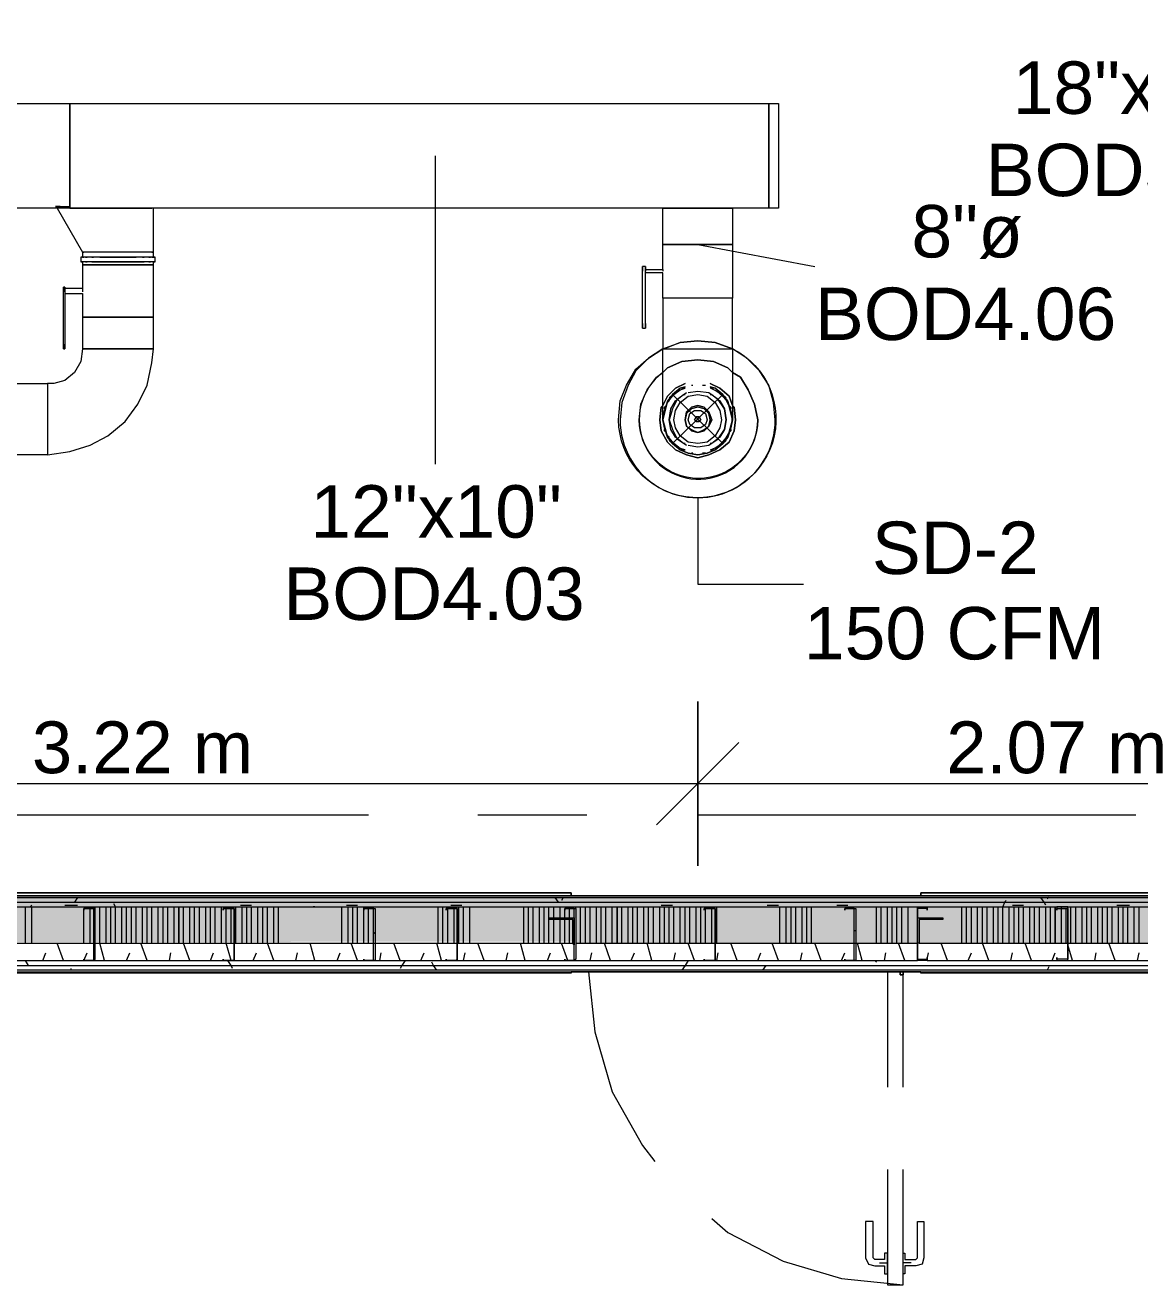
# Model space of a CAD drawing. Header units: metres. Extents: x -2 to 237, y -8 to 52.
# Drawn here: x 10.404 to 13.633, y 23.083 to 26.734 of the extents above; entities that cross this region are included whole.
import ezdxf

# ---------------------------------------------------------------- set-up
doc = ezdxf.new("R2010")
doc.units = ezdxf.units.M
doc.layers.add('HVAC - Ductos', color=5, linetype='Continuous', lineweight=0)
doc.layers.add('PDF3_Text', color=7, linetype='Continuous', lineweight=0)
doc.layers.add('PDF3_Geometry', color=7, linetype='Continuous', lineweight=0, true_color=0xaaaaaa)
doc.layers.add('PDF3_Solid Fills', color=7, linetype='Continuous', lineweight=0, true_color=0xffffff)
doc.styles.add('PDF Helvetica', font='')
doc.styles.get('PDF Helvetica').set_extended_font_data('Helvetica')

msp = doc.modelspace()

# ---------------------------------------------------------------- hatches: boundary and pattern name
at = {"layer": 'PDF3_Solid Fills', "lineweight": 0, "transparency": 33554559}
h = msp.add_hatch(color=256, dxfattribs=at)
h.paths.add_polyline_path([(13.9016, 24.192), (13.9016, 24.2057), (7.0265, 24.2057), (7.0265, 24.192)])
h.paths.add_polyline_path([(14.0436, 24.2057), (14.0436, 24.192), (14.7861, 24.192), (14.7861, 24.2057)])
h = msp.add_hatch(color=256, dxfattribs=at)
h.paths.add_polyline_path([(13.9153, 24.1782), (13.9153, 24.1919), (7.0265, 24.1919), (7.0265, 24.1782)])
h.paths.add_polyline_path([(14.0436, 24.1919), (14.0436, 24.1782), (14.7999, 24.1782), (14.7999, 24.1919)])
msp.add_hatch(color=256, dxfattribs=at).paths.add_polyline_path([(7.0464, 24.0728), (11.6557, 24.0774), (11.9902, 24.0774), (11.9902, 24.1415), (11.9261, 24.1461), (11.9994, 24.1461), (11.9994, 24.0728), (12.9894, 24.0728), (12.9894, 24.1461), (13.0582, 24.1461), (12.994, 24.1415), (12.994, 24.0728), (14.9053, 24.0728), (14.9053, 24.1782), (14.6395, 24.1782), (14.6119, 24.1736), (14.6119, 24.1782), (14.2361, 24.1782), (14.204, 24.1736), (14.204, 24.1782), (13.4249, 24.1782), (13.3928, 24.1736), (13.3928, 24.1782), (7.0265, 24.1782), (7.0265, 24.0728)])
h = msp.add_hatch(color=256, dxfattribs=at)
h.paths.add_polyline_path([(12.9894, 24.1782), (13.0169, 24.1736), (13.0169, 24.1782)])
h.paths.add_polyline_path([(13.0169, 24.0269), (12.9894, 24.0269), (13.0169, 24.0224)])

# ---------------------------------------------------------------- linework, layer by layer
at = {"layer": 'HVAC - Ductos', "lineweight": 0}
for points in [[(9.4328, 26.5066), (10.3402, 26.5066), (10.5328, 26.5066), (10.5328, 26.204), (10.5602, 26.204), (10.5969, 26.204), (10.6748, 26.204), (10.7069, 26.204), (10.739, 26.204), (10.7619, 26.204), (10.7711, 26.204), (10.7619, 26.204), (10.739, 26.204), (10.7069, 26.204), (10.6748, 26.204), (10.5969, 26.204), (10.5602, 26.204), (10.5328, 26.204), (10.3402, 26.204), (10.3402, 26.5066), (10.3402, 26.204), (9.4328, 26.204)], [(10.5328, 26.5066), (12.5586, 26.5066), (12.5586, 26.204), (10.5328, 26.204)], [(12.5586, 26.204), (12.5586, 26.5066), (12.5861, 26.5066), (12.5861, 26.204)], [(12.4532, 26.0986), (12.4486, 26.0986), (12.4394, 26.0986), (12.4257, 26.0986), (12.4028, 26.0986), (12.3798, 26.0986), (12.3524, 26.0986), (12.3248, 26.0986), (12.302, 26.0986), (12.279, 26.0986), (12.2652, 26.0986), (12.2561, 26.0986), (12.2515, 26.0986), (12.2561, 26.0986), (12.2652, 26.0986), (12.279, 26.0986), (12.302, 26.0986), (12.3248, 26.0986), (12.3524, 26.0986), (12.3798, 26.0986), (12.4028, 26.0986), (12.4257, 26.0986), (12.4394, 26.0986), (12.4486, 26.0986), (12.4532, 26.0986), (12.4486, 26.0986), (12.4394, 26.0986), (12.4257, 26.0986), (12.4028, 26.0986), (12.3798, 26.0986), (12.3524, 26.0986), (12.3248, 26.0986), (12.302, 26.0986), (12.279, 26.0986), (12.2652, 26.0986), (12.2561, 26.0986), (12.2515, 26.0986), (12.2561, 26.0986), (12.2652, 26.0986), (12.279, 26.0986), (12.302, 26.0986), (12.3248, 26.0986), (12.3524, 26.0986), (12.3798, 26.0986), (12.4028, 26.0986), (12.4257, 26.0986), (12.4394, 26.0986), (12.4486, 26.0986)], [(12.3524, 26.0986), (12.3798, 26.0986), (12.4028, 26.0986), (12.4257, 26.0986), (12.4394, 26.0986), (12.4486, 26.0986), (12.4532, 26.0986), (12.4486, 26.0986), (12.4394, 26.0986), (12.4257, 26.0986), (12.4028, 26.0986), (12.3798, 26.0986), (12.3524, 26.0986), (12.3248, 26.0986), (12.302, 26.0986), (12.279, 26.0986), (12.2652, 26.0986), (12.2561, 26.0986), (12.2515, 26.0986), (12.2561, 26.0986), (12.2652, 26.0986), (12.279, 26.0986), (12.302, 26.0986), (12.3248, 26.0986)], [(12.4532, 26.0986), (12.4486, 26.0986), (12.4394, 26.0986), (12.4257, 26.0986), (12.4028, 26.0986), (12.3798, 26.0986), (12.3524, 26.0986), (12.3248, 26.0986), (12.302, 26.0986), (12.279, 26.0986), (12.2652, 26.0986), (12.2561, 26.0986), (12.2515, 26.0986), (12.2561, 26.0986), (12.2652, 26.0986), (12.279, 26.0986), (12.302, 26.0986), (12.3248, 26.0986), (12.3524, 26.0986), (12.3798, 26.0986), (12.4028, 26.0986), (12.4257, 26.0986), (12.4394, 26.0986), (12.4486, 26.0986)], [(12.2561, 25.7961), (12.2515, 25.7961), (12.302, 25.8144), (12.3524, 25.819), (12.4028, 25.8144), (12.4532, 25.7961), (12.4028, 25.8144), (12.3524, 25.819), (12.302, 25.8144)], [(10.7756, 25.7961), (10.7711, 25.7961), (10.7619, 25.7961), (10.7436, 25.7961), (10.7252, 25.7961), (10.6978, 25.7961), (10.6748, 25.7961), (10.6474, 25.7961), (10.6198, 25.7961), (10.6015, 25.7961), (10.5832, 25.7961), (10.574, 25.7961), (10.5694, 25.7961), (10.5648, 25.7594), (10.5465, 25.7274), (10.519, 25.7044), (10.4869, 25.6953), (10.4686, 25.6953), (10.4686, 25.6907), (10.4686, 25.6816), (10.4686, 25.6632), (10.4686, 25.6448), (10.4686, 25.6174), (10.4686, 25.5898), (10.4686, 25.567), (10.4686, 25.5394), (10.4686, 25.5211), (10.4686, 25.5028), (10.4686, 25.4936), (10.4686, 25.489), (10.5328, 25.4982), (10.5924, 25.5166), (10.6428, 25.544), (10.6932, 25.5853), (10.7298, 25.6357), (10.7574, 25.6907), (10.7711, 25.7549)], [(12.2652, 25.7411), (12.3065, 25.7594), (12.3524, 25.764), (12.3982, 25.7594), (12.4394, 25.7411), (12.4532, 25.7274), (12.4394, 25.7411), (12.3982, 25.7594), (12.3524, 25.764), (12.3065, 25.7594), (12.2652, 25.7411), (12.2515, 25.7274)], [(12.5266, 25.5898), (12.5174, 25.6357), (12.499, 25.677), (12.4761, 25.7136), (12.4532, 25.7274), (12.4761, 25.7136), (12.499, 25.677), (12.5174, 25.6357)], [(12.2515, 25.6311), (12.2652, 25.6586), (12.2882, 25.6816), (12.3157, 25.6953), (12.2882, 25.6816), (12.2652, 25.6586)], [(12.389, 25.6953), (12.4165, 25.6816), (12.444, 25.6586), (12.4532, 25.6311), (12.444, 25.6586), (12.4165, 25.6816)], [(12.2882, 25.6174), (12.302, 25.6403), (12.3248, 25.6586), (12.3524, 25.6632), (12.3798, 25.6586), (12.4028, 25.6403), (12.4165, 25.6174), (12.4211, 25.5898), (12.4165, 25.567), (12.4028, 25.544), (12.3798, 25.5257), (12.3524, 25.5211), (12.3248, 25.5257), (12.302, 25.544), (12.2882, 25.567), (12.2836, 25.5898)], [(12.4624, 25.5898), (12.4578, 25.6266), (12.4532, 25.6311), (12.4578, 25.6266), (12.4624, 25.5898), (12.4578, 25.5578), (12.444, 25.5257), (12.4165, 25.5028), (12.3844, 25.489), (12.3524, 25.4799), (12.3203, 25.489), (12.2882, 25.5028), (12.2652, 25.5257), (12.247, 25.5578), (12.2424, 25.5898), (12.247, 25.6266), (12.2515, 25.6311), (12.247, 25.6266), (12.2424, 25.5898), (12.247, 25.5578), (12.2652, 25.5257), (12.2882, 25.5028), (12.3203, 25.489), (12.3524, 25.4799), (12.3844, 25.489), (12.4165, 25.5028), (12.444, 25.5257), (12.4578, 25.5578)], [(12.3203, 25.6128), (12.3157, 25.5898), (12.3203, 25.6128), (12.334, 25.6266), (12.3524, 25.6311), (12.3707, 25.6266), (12.3844, 25.6128), (12.3936, 25.5898), (12.3844, 25.5716), (12.3707, 25.5578), (12.3524, 25.5532), (12.334, 25.5578), (12.3203, 25.5716), (12.3157, 25.5898), (12.3203, 25.5716), (12.334, 25.5578), (12.3524, 25.5532), (12.3707, 25.5578), (12.3844, 25.5716), (12.389, 25.5898), (12.3844, 25.6128), (12.3707, 25.6266), (12.3524, 25.6311), (12.334, 25.6266)], [(12.3203, 25.6082), (12.3157, 25.5898), (12.3203, 25.6128), (12.334, 25.6266), (12.3524, 25.6311), (12.3707, 25.6266), (12.3844, 25.6128), (12.389, 25.5898), (12.3844, 25.6082), (12.3707, 25.622), (12.3524, 25.6266), (12.334, 25.622)], [(12.3294, 25.6082), (12.3432, 25.6174), (12.3616, 25.6174), (12.3753, 25.6082), (12.3798, 25.5898), (12.3753, 25.5761), (12.3616, 25.567), (12.3432, 25.567), (12.3294, 25.5761), (12.3248, 25.5898)], [(12.3478, 25.599), (12.3432, 25.5898), (12.3478, 25.599), (12.357, 25.599), (12.3616, 25.5898), (12.357, 25.599)], [(12.3844, 25.5716), (12.389, 25.5898), (12.3844, 25.5716), (12.3707, 25.5578), (12.3524, 25.5532), (12.334, 25.5578), (12.3203, 25.5716), (12.3157, 25.5898), (12.3203, 25.5716), (12.334, 25.5624), (12.3524, 25.5532), (12.3707, 25.5624)], [(12.357, 25.5853), (12.3616, 25.5898), (12.357, 25.5853), (12.3478, 25.5853), (12.3432, 25.5898), (12.3478, 25.5853)], [(12.3524, 24.774), (12.3524, 24.5357), (12.3524, 24.2974), (12.3524, 24.5357)], [(12.4716, 24.6549), (12.3524, 24.5357), (12.2332, 24.4165), (12.3524, 24.5357)]]:
    msp.add_lwpolyline(points, close=True, dxfattribs=at)
for points in [[(11.5915, 26.3553), (11.5915, 25.4616)], [(10.4915, 26.2086), (10.4961, 26.2086), (10.5052, 26.2086), (10.5236, 26.2086), (10.5328, 26.2086)], [(10.5052, 26.2086), (10.4961, 26.2086), (10.4915, 26.2086), (10.5328, 26.204)], [(10.4961, 26.204), (10.5694, 26.0757), (10.574, 26.0757)], [(10.7711, 26.0757), (10.7756, 26.0757), (10.7756, 26.204)], [(12.2011, 25.8694), (12.2011, 25.8648), (12.2011, 25.8603), (12.2011, 25.8557), (12.2011, 25.8603), (12.2011, 25.8648), (12.2011, 25.8694), (12.2011, 26.0207), (12.2011, 26.0253), (12.2011, 26.0299), (12.2011, 26.0344), (12.2011, 26.0299), (12.2011, 26.0253), (12.2011, 26.0207), (12.2011, 26.0253), (12.2515, 26.0253), (12.2515, 26.0986), (12.2515, 26.204), (12.2561, 26.204), (12.2652, 26.204), (12.279, 26.204), (12.302, 26.204), (12.3248, 26.204), (12.3524, 26.204), (12.3798, 26.204), (12.4028, 26.204), (12.4257, 26.204), (12.4394, 26.204), (12.4486, 26.204), (12.4532, 26.204), (12.4532, 26.0986), (12.4532, 25.9428), (12.4486, 25.9428), (12.4394, 25.9428), (12.4257, 25.9428), (12.4028, 25.9428), (12.3798, 25.9428), (12.3524, 25.9428), (12.3248, 25.9428), (12.302, 25.9428), (12.279, 25.9428), (12.2652, 25.9428), (12.2561, 25.9428), (12.2515, 25.9428), (12.2515, 25.7961), (12.2561, 25.7961), (12.2652, 25.7961), (12.279, 25.7961), (12.302, 25.7961), (12.3248, 25.7961), (12.3524, 25.7961), (12.3798, 25.7961), (12.4028, 25.7961), (12.4257, 25.7961), (12.4394, 25.7961), (12.4486, 25.7961), (12.4532, 25.7961), (12.4532, 25.7824), (12.4532, 25.732), (12.4532, 25.6861), (12.4532, 25.6448), (12.4532, 25.6174), (12.4532, 25.599), (12.4532, 25.5898)], [(10.7711, 26.062), (10.7756, 26.062), (10.7756, 26.0757), (10.7711, 26.0757), (10.7619, 26.0757), (10.7436, 26.0757), (10.7252, 26.0757), (10.6978, 26.0757), (10.6748, 26.0757), (10.6474, 26.0757), (10.6198, 26.0757), (10.6015, 26.0757), (10.5832, 26.0757), (10.574, 26.0757), (10.5694, 26.0757), (10.5694, 26.062), (10.574, 26.062)], [(10.6106, 26.0757), (10.6061, 26.0757)], [(10.6428, 26.0757), (10.6382, 26.0757), (10.6336, 26.0757)], [(10.7115, 26.0757), (10.7069, 26.0757), (10.7024, 26.0757)], [(10.739, 26.0757), (10.7344, 26.0757)], [(12.3524, 26.0986), (12.6915, 26.0344)], [(10.519, 25.9566), (10.5694, 25.9566), (10.5694, 25.8878), (10.5694, 25.7961), (10.574, 25.7961), (10.5832, 25.7961), (10.6015, 25.7961), (10.6198, 25.7961), (10.6474, 25.7961), (10.6748, 25.7961), (10.6978, 25.7961), (10.7252, 25.7961), (10.7436, 25.7961), (10.7619, 25.7961), (10.7711, 25.7961), (10.7756, 25.7961), (10.7756, 25.8878), (10.7711, 25.8878), (10.7619, 25.8878), (10.7436, 25.8878), (10.7252, 25.8878), (10.6978, 25.8878), (10.6748, 25.8878), (10.6474, 25.8878), (10.6198, 25.8878), (10.6015, 25.8878), (10.5832, 25.8878), (10.574, 25.8878), (10.5694, 25.8878), (10.574, 25.8878), (10.5832, 25.8878), (10.6015, 25.8878), (10.6198, 25.8878), (10.6474, 25.8878), (10.6748, 25.8878), (10.6978, 25.8878), (10.7252, 25.8878), (10.7436, 25.8878), (10.7619, 25.8878), (10.7711, 25.8878), (10.7756, 25.8878), (10.7756, 26.039), (10.7711, 26.039), (10.7619, 26.039), (10.7436, 26.039), (10.7252, 26.039), (10.6978, 26.039), (10.6748, 26.039), (10.6474, 26.039), (10.6198, 26.039), (10.6015, 26.039), (10.5832, 26.039), (10.574, 26.039), (10.5694, 26.039), (10.5694, 25.9703), (10.519, 25.9703), (10.519, 25.9657), (10.519, 25.9611)], [(10.7756, 26.062), (10.7802, 26.062), (10.7756, 26.062), (10.7665, 26.062), (10.7482, 26.062), (10.7252, 26.062), (10.7024, 26.062), (10.6748, 26.062), (10.6428, 26.062), (10.6198, 26.062), (10.5969, 26.062), (10.5786, 26.062), (10.5694, 26.062), (10.5648, 26.062), (10.5648, 26.0482), (10.5694, 26.0482)], [(10.5694, 26.062), (10.5648, 26.062)], [(10.7756, 26.0482), (10.7802, 26.0482), (10.7756, 26.0482), (10.7665, 26.0482), (10.7482, 26.0482), (10.7252, 26.0482), (10.7024, 26.0482), (10.6748, 26.0482), (10.6428, 26.0482), (10.6198, 26.0482), (10.5969, 26.0482), (10.5786, 26.0482), (10.5694, 26.0482), (10.5648, 26.0482)], [(10.574, 26.0482), (10.5694, 26.0482), (10.5694, 26.039), (10.574, 26.039), (10.5832, 26.039), (10.6015, 26.039), (10.6198, 26.039), (10.6474, 26.039), (10.6748, 26.039), (10.6978, 26.039), (10.7252, 26.039), (10.7436, 26.039), (10.7619, 26.039), (10.7711, 26.039), (10.7756, 26.039), (10.7756, 26.0482), (10.7711, 26.0482)], [(10.5786, 26.062), (10.5832, 26.062)], [(10.5786, 26.0482), (10.5832, 26.0482)], [(10.5969, 26.062), (10.6015, 26.062)], [(10.5969, 26.0482), (10.6015, 26.0482), (10.6198, 26.0482), (10.6474, 26.0482), (10.6748, 26.0482), (10.6978, 26.0482), (10.7252, 26.0482), (10.7436, 26.0482), (10.7482, 26.0482)], [(10.6198, 26.062), (10.6474, 26.062), (10.6748, 26.062), (10.6978, 26.062), (10.7252, 26.062)], [(10.7436, 26.062), (10.7482, 26.062)], [(10.7619, 26.062), (10.7665, 26.062)], [(10.7619, 26.0482), (10.7665, 26.0482)], [(10.7802, 26.0482), (10.7802, 26.062)], [(12.2011, 26.0344), (12.192, 26.0344)], [(12.192, 25.8694), (12.192, 25.8648), (12.192, 25.8603), (12.192, 25.8557), (12.192, 25.8603), (12.192, 25.8648), (12.192, 25.8694), (12.192, 26.0207), (12.192, 26.0253), (12.192, 26.0299), (12.192, 26.0344), (12.192, 26.0299), (12.192, 26.0253), (12.192, 26.0207)], [(12.2515, 26.0253), (12.2515, 26.0207)], [(10.519, 25.9748), (10.5144, 25.9748)], [(10.5144, 25.8098), (10.5144, 25.8053), (10.5144, 25.8007), (10.5144, 25.7961), (10.5144, 25.8007), (10.5144, 25.8053), (10.5144, 25.8098), (10.5144, 25.9611), (10.5144, 25.9657), (10.5144, 25.9703), (10.5144, 25.9748), (10.5144, 25.9703), (10.5144, 25.9657), (10.5144, 25.9611)], [(10.519, 25.9657), (10.519, 25.9703), (10.519, 25.9748), (10.519, 25.9703), (10.519, 25.9657), (10.519, 25.9611), (10.519, 25.8098), (10.519, 25.8053), (10.519, 25.8007), (10.519, 25.7961), (10.519, 25.8007), (10.519, 25.8053), (10.519, 25.8098)], [(10.5694, 25.9703), (10.5694, 25.9657), (10.5694, 25.9611)], [(12.192, 25.8557), (12.2011, 25.8557)], [(10.5144, 25.7961), (10.519, 25.7961)], [(12.3157, 25.6861), (12.302, 25.6816), (12.279, 25.6632), (12.2652, 25.6448), (12.2561, 25.6174), (12.2515, 25.5944), (12.2515, 25.5898), (12.2561, 25.6174), (12.2652, 25.6403), (12.2836, 25.6632), (12.302, 25.677), (12.3157, 25.6816)], [(12.389, 25.6632), (12.3936, 25.6632), (12.4165, 25.6448), (12.4303, 25.622), (12.4348, 25.5898), (12.4303, 25.622), (12.4119, 25.6494), (12.3844, 25.6678), (12.3524, 25.6724), (12.3248, 25.6678)], [(12.334, 25.6907), (12.3386, 25.6907)], [(12.3661, 25.6907), (12.3707, 25.6907), (12.3753, 25.6907)], [(12.4532, 25.5944), (12.4486, 25.6174), (12.4394, 25.6448), (12.4257, 25.6632), (12.4028, 25.6816), (12.389, 25.6861)], [(12.2652, 25.6403), (12.2698, 25.6448)], [(12.3203, 25.6678), (12.2928, 25.6494), (12.279, 25.622), (12.2698, 25.5898), (12.2744, 25.622), (12.2882, 25.6448), (12.3111, 25.6632), (12.3157, 25.6632)], [(12.2698, 25.654), (12.2744, 25.6586), (12.279, 25.6586)], [(12.4257, 25.6586), (12.4303, 25.6586), (12.4348, 25.654)], [(12.2561, 25.622), (12.2561, 25.6266), (12.2607, 25.6311)], [(12.444, 25.6311), (12.4486, 25.6266), (12.4486, 25.622)], [(12.3157, 25.5028), (12.302, 25.5074), (12.2836, 25.5211), (12.2652, 25.544), (12.2561, 25.567), (12.2515, 25.5898)], [(12.2607, 25.5532), (12.2561, 25.5578), (12.2561, 25.5624)], [(12.3157, 25.5211), (12.3111, 25.5211), (12.2882, 25.5394), (12.2744, 25.5624), (12.2698, 25.5898), (12.279, 25.5624), (12.2928, 25.5348), (12.3203, 25.5166)], [(12.3248, 25.5166), (12.3524, 25.512), (12.3844, 25.5166), (12.4119, 25.5348), (12.4303, 25.5624), (12.4348, 25.5898), (12.4303, 25.5624), (12.4165, 25.5394), (12.3936, 25.5211), (12.389, 25.5211)], [(12.4486, 25.5624), (12.4486, 25.5578), (12.444, 25.5532)], [(12.2698, 25.5394), (12.2652, 25.544)], [(12.279, 25.5257), (12.2744, 25.5257), (12.2698, 25.5302)], [(12.4348, 25.5302), (12.4303, 25.5257), (12.4257, 25.5257)], [(12.3386, 25.4936), (12.334, 25.4936)], [(12.3753, 25.4936), (12.3707, 25.4936), (12.3661, 25.4936)], [(12.3524, 25.3652), (12.3524, 25.1132), (12.6594, 25.1132)], [(7.3656, 24.5357), (9.1348, 24.5357), (12.5907, 24.5357)], [(12.114, 24.5357), (14.6624, 24.5357)]]:
    msp.add_lwpolyline(points, dxfattribs=at)
for points in [[(12.2515, 25.5944), (12.2515, 25.5898), (12.2561, 25.567), (12.2652, 25.5394), (12.279, 25.5211), (12.302, 25.5028), (12.3248, 25.4936), (12.3524, 25.489), (12.3798, 25.4936), (12.4028, 25.5028), (12.4257, 25.5211), (12.4394, 25.5394), (12.4486, 25.567), (12.4532, 25.5898), (12.4532, 25.5944), (12.4532, 25.5898), (12.4486, 25.567), (12.4394, 25.5394), (12.4257, 25.5211), (12.4028, 25.5028), (12.3798, 25.4936), (12.3524, 25.489), (12.3248, 25.4936), (12.302, 25.5028), (12.279, 25.5211), (12.2652, 25.5394), (12.2561, 25.567), (12.2515, 25.5898), (12.2515, 25.5944), (12.2515, 25.6036), (12.2515, 25.622), (12.2515, 25.6586), (12.2515, 25.6998), (12.2515, 25.7457), (12.2515, 25.7961), (12.2561, 25.7961), (12.2652, 25.7961), (12.279, 25.7961), (12.302, 25.7961), (12.3248, 25.7961), (12.3524, 25.7961), (12.3798, 25.7961), (12.4028, 25.7961), (12.4257, 25.7961), (12.4394, 25.7961), (12.4486, 25.7961), (12.4532, 25.7961, -1.782951), (12.1232, 25.5898), (12.1278, 25.6448), (12.1461, 25.6907), (12.1736, 25.7366), (12.2102, 25.7686), (12.2515, 25.7961), (12.2102, 25.7686), (12.1736, 25.732), (12.1507, 25.6907), (12.1324, 25.6403), (12.1278, 25.5898, 1.005085), (12.577, 25.5898), (12.5724, 25.6403), (12.5586, 25.6907), (12.5311, 25.732), (12.4944, 25.7686), (12.4532, 25.7961), (12.4532, 25.9428), (12.4486, 25.9428), (12.4394, 25.9428), (12.4257, 25.9428), (12.4028, 25.9428), (12.3798, 25.9428), (12.3524, 25.9428), (12.3248, 25.9428), (12.302, 25.9428), (12.279, 25.9428), (12.2652, 25.9428), (12.2561, 25.9428), (12.2515, 25.9428), (12.2515, 26.0161), (12.2011, 26.0161)], [(9.3365, 25.6953), (10.4686, 25.6953), (10.4686, 25.6907), (10.4686, 25.6816), (10.4686, 25.6632), (10.4686, 25.6448), (10.4686, 25.6174), (10.4686, 25.5898), (10.4686, 25.567), (10.4686, 25.5394), (10.4686, 25.5211), (10.4686, 25.5028), (10.4686, 25.4936), (10.4686, 25.489), (9.3365, 25.489, -4.178759)]]:
    msp.add_lwpolyline(points, format="xyb", dxfattribs=at)
msp.add_lwpolyline([(12.1828, 25.5898), (12.1874, 25.6357), (12.2057, 25.677), (12.2332, 25.7136), (12.2515, 25.7274, 1.617292), (12.5266, 25.5898, -0.986736)], format="xyb", close=True, dxfattribs=at)
msp.add_arc((12.3571, 25.5922), 0.0949, 289.6482, 70.3518, dxfattribs=at)
at = {"layer": 'PDF3_Geometry', "lineweight": 0}
for points in [[(7.0265, 24.1919), (13.9016, 24.1919), (13.9016, 24.2057), (13.9016, 24.2103), (13.9016, 25.6357), (13.9016, 25.787), (13.9016, 25.8007), (14.7678, 25.8007), (14.7861, 25.8007), (14.7861, 26.7678), (14.7861, 26.7816), (7.0265, 26.7816), (14.7999, 26.7816), (14.7999, 26.7999), (14.7999, 24.1782), (14.9053, 24.1782)], [(7.0265, 26.7678), (14.7678, 26.7678), (14.7678, 25.819), (13.8832, 25.819), (13.8832, 25.6357), (13.8832, 24.2103), (7.0265, 24.2103)], [(7.0265, 24.2057), (13.8832, 24.2057), (13.8832, 24.2103), (13.8832, 25.819), (13.8832, 25.8236), (13.8786, 25.8282), (13.874, 25.8282), (13.874, 24.2194), (13.874, 25.8282), (13.8786, 25.8282), (13.8832, 25.8236), (13.8832, 25.819), (13.8832, 24.2103), (13.8832, 25.819), (13.8832, 24.2103), (13.8832, 25.8236), (14.7678, 25.8236)], [(7.0265, 24.1782), (13.9153, 24.1782), (13.9657, 24.1782), (14.0436, 24.1782), (14.0436, 24.1919), (14.0436, 24.2057), (14.0711, 24.2057), (14.0711, 25.6357)], [(11.399, 24.444), (10.1294, 24.444)], [(12.0315, 24.444), (11.7152, 24.444)], [(13.622, 24.444), (12.3524, 24.444)], [(11.9857, 24.2103), (7.0265, 24.2103), (11.9857, 24.2103), (12.9986, 24.2103), (13.8832, 24.2103), (12.9986, 24.2103), (13.8832, 24.2103), (12.9986, 24.2103), (12.9986, 24.2148), (12.9986, 24.2194), (13.874, 24.2194), (12.9986, 24.2194), (12.9986, 24.2148), (12.9986, 24.2103)], [(11.9857, 24.2103), (7.0265, 24.2103), (11.9857, 24.2103)], [(10.4044, 24.0728), (10.4044, 24.1782)], [(10.4228, 24.0728), (10.4228, 24.1782)], [(10.574, 24.0728), (10.574, 24.1736)], [(10.5924, 24.0728), (10.5924, 24.1736)], [(10.6061, 24.0728), (10.6061, 24.1782)], [(10.6198, 24.0728), (10.6198, 24.1782)], [(10.6382, 24.0728), (10.6382, 24.1782)], [(10.6519, 24.0728), (10.6519, 24.1782)], [(10.6656, 24.0728), (10.6656, 24.1782)], [(10.684, 24.0728), (10.684, 24.1782)], [(10.6978, 24.0728), (10.6978, 24.1782)], [(10.7115, 24.0728), (10.7115, 24.1782)], [(10.7252, 24.0728), (10.7252, 24.1782)], [(10.7436, 24.0728), (10.7436, 24.1782)], [(10.7574, 24.0728), (10.7574, 24.1782)], [(10.7711, 24.0728), (10.7711, 24.1782)], [(10.7894, 24.0728), (10.7894, 24.1782)], [(10.8032, 24.0728), (10.8032, 24.1782)], [(10.8169, 24.0728), (10.8169, 24.1782)], [(10.8352, 24.0728), (10.8352, 24.1782)], [(10.8628, 24.0728), (10.8628, 24.1782)], [(10.8811, 24.0728), (10.8811, 24.1782)], [(10.8948, 24.0728), (10.8948, 24.1782)], [(10.9086, 24.0728), (10.9086, 24.1782)], [(10.9269, 24.0728), (10.9269, 24.1782)], [(10.9406, 24.0728), (10.9406, 24.1782)], [(10.9544, 24.0728), (10.9544, 24.1782)], [(10.9728, 24.0728), (10.9728, 24.1782)], [(10.9865, 24.0728), (10.9865, 24.1736)], [(11.0002, 24.0728), (11.0002, 24.1736)], [(11.014, 24.0728), (11.014, 24.1782)], [(11.0324, 24.0728), (11.0324, 24.1782)], [(11.0461, 24.0728), (11.0461, 24.1782)], [(11.0598, 24.0728), (11.0598, 24.1782)], [(11.0782, 24.0728), (11.0782, 24.1782)], [(11.0919, 24.0728), (11.0919, 24.1782)], [(11.1056, 24.0728), (11.1056, 24.1782)], [(11.124, 24.0728), (11.124, 24.1782)], [(11.1378, 24.0728), (11.1378, 24.1782)], [(11.3211, 24.0728), (11.3211, 24.1782)], [(11.3394, 24.0728), (11.3394, 24.1782)], [(11.3532, 24.0728), (11.3532, 24.1782)], [(11.367, 24.0728), (11.367, 24.1782)], [(11.3852, 24.0728), (11.3852, 24.1782)], [(11.399, 24.0728), (11.399, 24.1736)], [(11.4128, 24.0728), (11.4128, 24.1782)], [(11.6007, 24.0728), (11.6007, 24.1782)], [(11.6144, 24.0728), (11.6144, 24.1782)], [(11.6282, 24.0728), (11.6282, 24.1736)], [(11.6465, 24.0728), (11.6465, 24.1736)], [(11.6602, 24.0728), (11.6602, 24.1782)], [(11.674, 24.0728), (11.674, 24.1782)], [(11.6924, 24.0728), (11.6924, 24.1782)], [(11.8482, 24.0728), (11.8482, 24.1782)], [(11.8619, 24.0728), (11.8619, 24.1782)], [(11.8757, 24.0728), (11.8757, 24.1782)], [(11.894, 24.0728), (11.894, 24.1782)], [(11.9078, 24.0728), (11.9078, 24.1782)], [(11.9215, 24.1461), (11.9215, 24.1782)], [(11.9352, 24.1461), (11.9352, 24.1782)], [(11.9536, 24.1461), (11.9536, 24.1782)], [(11.9674, 24.1461), (11.9674, 24.1736)], [(11.9811, 24.1461), (11.9811, 24.1736)], [(11.9994, 24.1736), (11.9994, 24.1782)], [(12.0132, 24.0728), (12.0132, 24.1782)], [(12.027, 24.0728), (12.027, 24.1782)], [(12.0407, 24.0728), (12.0407, 24.1782)], [(12.059, 24.0728), (12.059, 24.1782)], [(12.0728, 24.0728), (12.0728, 24.1782)], [(12.0865, 24.0728), (12.0865, 24.1782)], [(12.1048, 24.0728), (12.1048, 24.1782)], [(12.1324, 24.0728), (12.1324, 24.1782)], [(12.1507, 24.0728), (12.1507, 24.1782)], [(12.1644, 24.0728), (12.1644, 24.1782)], [(12.1782, 24.0728), (12.1782, 24.1782)], [(12.1965, 24.0728), (12.1965, 24.1782)], [(12.2102, 24.0728), (12.2102, 24.1782)], [(12.224, 24.0728), (12.224, 24.1782)], [(12.2424, 24.0728), (12.2424, 24.1782)], [(12.2561, 24.0728), (12.2561, 24.1782)], [(12.2698, 24.0728), (12.2698, 24.1782)], [(12.2836, 24.0728), (12.2836, 24.1782)], [(12.302, 24.0728), (12.302, 24.1782)], [(12.3157, 24.0728), (12.3157, 24.1782)], [(12.3294, 24.0728), (12.3294, 24.1782)], [(12.3478, 24.0728), (12.3478, 24.1782)], [(12.3616, 24.0728), (12.3616, 24.1782)], [(12.3753, 24.0728), (12.3753, 24.1736)], [(12.3936, 24.0728), (12.3936, 24.1736)], [(12.4074, 24.0728), (12.4074, 24.1782)], [(12.5907, 24.0728), (12.5907, 24.1782)], [(12.609, 24.0728), (12.609, 24.1782)], [(12.6228, 24.0728), (12.6228, 24.1782)], [(12.6366, 24.0728), (12.6366, 24.1782)], [(12.6548, 24.0728), (12.6548, 24.1782)], [(12.6686, 24.0728), (12.6686, 24.1782)], [(12.6824, 24.0728), (12.6824, 24.1782)], [(12.8703, 24.0728), (12.8703, 24.1782)], [(12.884, 24.0728), (12.884, 24.1782)], [(12.9024, 24.0728), (12.9024, 24.1782)], [(12.9161, 24.0728), (12.9161, 24.1782)], [(12.9298, 24.0728), (12.9298, 24.1782)], [(12.9436, 24.0728), (12.9436, 24.1782)], [(12.9619, 24.0728), (12.9619, 24.1782)], [(13.1178, 24.0728), (13.1178, 24.1782)], [(13.1315, 24.0728), (13.1315, 24.1782)], [(13.1453, 24.0728), (13.1453, 24.1782)], [(13.1636, 24.0728), (13.1636, 24.1782)], [(13.1774, 24.0728), (13.1774, 24.1782)], [(13.1912, 24.0728), (13.1912, 24.1782)], [(13.2094, 24.0728), (13.2094, 24.1782)], [(13.2232, 24.0728), (13.2232, 24.1782)], [(13.2369, 24.0728), (13.2369, 24.1782)], [(13.2553, 24.0728), (13.2553, 24.1782)], [(13.269, 24.0728), (13.269, 24.1782)], [(13.2828, 24.0728), (13.2828, 24.1782)], [(13.2966, 24.0728), (13.2966, 24.1782)], [(13.3149, 24.0728), (13.3149, 24.1782)], [(13.3286, 24.0728), (13.3286, 24.1782)], [(13.3424, 24.0728), (13.3424, 24.1782)], [(13.3607, 24.0728), (13.3607, 24.1782)], [(13.3744, 24.0728), (13.3744, 24.1782)], [(13.4065, 24.0728), (13.4065, 24.1782)], [(13.4203, 24.0728), (13.4203, 24.1736)], [(13.434, 24.0728), (13.434, 24.1782)], [(13.4478, 24.0728), (13.4478, 24.1782)], [(13.4662, 24.0728), (13.4662, 24.1782)], [(13.4799, 24.0728), (13.4799, 24.1782)], [(13.4936, 24.0728), (13.4936, 24.1782)], [(13.5119, 24.0728), (13.5119, 24.1782)], [(13.5257, 24.0728), (13.5257, 24.1782)], [(13.5394, 24.0728), (13.5394, 24.1782)], [(13.5532, 24.0728), (13.5532, 24.1782)], [(13.5716, 24.0728), (13.5716, 24.1782)], [(13.5853, 24.0728), (13.5853, 24.1782)], [(13.599, 24.0728), (13.599, 24.1782)], [(13.6174, 24.0728), (13.6174, 24.1782)], [(13.6311, 24.0728), (13.6311, 24.1782)], [(11.9215, 24.0728), (11.9215, 24.1415)], [(11.9352, 24.0728), (11.9352, 24.1415)], [(11.9536, 24.0728), (11.9536, 24.1415)], [(11.9674, 24.0728), (11.9674, 24.1415)], [(11.9811, 24.0728), (11.9811, 24.1415)], [(8.5756, 24.0728), (8.979, 24.0728), (9.3869, 24.0728), (9.7902, 24.0728), (10.1982, 24.0728), (10.6015, 24.0728), (11.0094, 24.0728), (11.4174, 24.0728), (11.6557, 24.0728), (11.9902, 24.0728)], [(11.9994, 24.0728), (12.4028, 24.0728), (12.8107, 24.0728), (12.9894, 24.0728)], [(12.994, 24.0728), (13.4249, 24.0728), (13.8282, 24.0728)], [(7.0265, 24.0224), (12.9894, 24.0224)], [(7.0265, 24.0086), (14.9512, 24.0086), (14.9695, 24.0086)], [(14.9832, 23.9902), (14.9832, 23.9948), (14.9695, 23.9948), (14.9512, 23.9948), (7.0265, 23.9948)], [(7.0265, 23.9902), (14.9878, 23.9902), (16.4774, 23.9902), (17.3987, 23.9902), (19.3879, 23.9902)], [(12.9986, 23.9902), (11.9857, 23.9902), (11.9857, 23.9857), (7.0265, 23.9857)], [(7.0265, 23.9902), (11.9857, 23.9902)], [(12.939, 23.9902), (12.939, 23.9857), (12.939, 23.9811), (12.9436, 23.9811), (12.9482, 23.9811), (12.9482, 23.9857), (12.9482, 23.9902), (12.9482, 23.9857), (12.9482, 23.9811), (12.9436, 23.9811), (12.939, 23.9811), (12.939, 23.9857), (12.939, 23.9902), (12.939, 23.9857), (12.939, 23.9811), (12.9436, 23.9811), (12.9482, 23.9811), (12.9482, 23.9857), (12.9482, 23.9902), (12.9482, 23.9857), (12.9482, 23.9811), (12.9436, 23.9811), (12.939, 23.9811), (12.939, 23.9857), (12.939, 23.9902), (12.939, 23.9857), (12.939, 23.9811), (12.9436, 23.9811), (12.9482, 23.9811), (12.9482, 23.9857), (12.9482, 23.9902), (12.9482, 23.9857), (12.9482, 23.9811), (12.9436, 23.9811), (12.939, 23.9811), (12.939, 23.9857), (12.939, 23.9902), (12.939, 23.9857), (12.939, 23.9811), (12.9436, 23.9811), (12.9482, 23.9811), (12.9482, 23.9857), (12.9482, 23.9902), (12.9482, 23.9857), (12.9482, 23.9811), (12.9436, 23.9811), (12.939, 23.9811), (12.939, 23.9857), (12.939, 23.9902), (12.0361, 23.9902), (12.0544, 23.8161), (12.1048, 23.6419), (12.192, 23.4861), (12.2286, 23.4402)], [(12.9482, 23.6557), (12.9482, 23.9902), (12.9024, 23.9902), (12.9024, 23.6557)], [(12.9436, 23.9902), (12.939, 23.9902), (12.939, 23.9857), (12.939, 23.9811), (12.9436, 23.9811)], [(12.9436, 23.9902), (12.939, 23.9902), (12.939, 23.9857), (12.939, 23.9811), (12.9436, 23.9811), (12.9482, 23.9811), (12.9482, 23.9857), (12.9482, 23.9902)], [(12.9436, 23.9811), (12.939, 23.9811), (12.939, 23.9857), (12.939, 23.9902), (12.9436, 23.9902)], [(12.9436, 23.9902), (12.939, 23.9902), (12.939, 23.9857), (12.939, 23.9811), (12.9436, 23.9811), (12.9482, 23.9811), (12.9482, 23.9857), (12.9482, 23.9902)], [(12.9436, 23.9902), (12.939, 23.9902), (12.939, 23.9857), (12.939, 23.9811), (12.9436, 23.9811), (12.9482, 23.9811), (12.9482, 23.9857), (12.9482, 23.9902)], [(12.9436, 23.9811), (12.939, 23.9811), (12.939, 23.9857), (12.939, 23.9902), (12.9436, 23.9902)], [(12.9436, 23.9902), (12.939, 23.9902), (12.939, 23.9857), (12.939, 23.9811), (12.9436, 23.9811), (12.9482, 23.9811), (12.9482, 23.9857), (12.9482, 23.9902)], [(12.9436, 23.9811), (12.939, 23.9811), (12.939, 23.9857), (12.939, 23.9902), (12.9436, 23.9902)], [(12.9436, 23.9811), (12.939, 23.9811), (12.939, 23.9857), (12.939, 23.9902), (12.9436, 23.9902)], [(12.9436, 23.9811), (12.939, 23.9811), (12.939, 23.9857), (12.939, 23.9902), (12.9436, 23.9902)], [(12.9436, 23.9902), (12.939, 23.9902), (12.939, 23.9857), (12.939, 23.9811), (12.9436, 23.9811)], [(12.9436, 23.9902), (12.939, 23.9902), (12.939, 23.9857), (12.939, 23.9811), (12.9436, 23.9811), (12.9482, 23.9811), (12.9482, 23.9857), (12.9482, 23.9902)], [(12.9436, 23.9811), (12.939, 23.9811), (12.939, 23.9857), (12.939, 23.9902), (12.9436, 23.9902)], [(12.9436, 23.9902), (12.939, 23.9902), (12.939, 23.9857), (12.939, 23.9811), (12.9436, 23.9811), (12.9482, 23.9811), (12.9482, 23.9857), (12.9482, 23.9902)], [(12.9436, 23.9811), (12.939, 23.9811), (12.939, 23.9857), (12.939, 23.9902), (12.9436, 23.9902)], [(12.9436, 23.9811), (12.939, 23.9811), (12.939, 23.9857), (12.939, 23.9902), (12.9436, 23.9902)], [(12.9436, 23.9811), (12.939, 23.9811), (12.939, 23.9857), (12.939, 23.9902), (12.9436, 23.9902)], [(13.017, 24.0224), (13.3928, 24.0224)], [(13.4249, 24.0224), (13.8007, 24.0224)], [(12.3936, 23.2753), (12.4394, 23.234), (12.5998, 23.1515), (12.7694, 23.1011), (12.9482, 23.0828), (12.9482, 23.4173)], [(12.9024, 23.4173), (12.9024, 23.0828), (12.9482, 23.0828)], [(12.8794, 23.1469), (12.9024, 23.1469)], [(12.9711, 23.1469), (12.9482, 23.1469)]]:
    msp.add_lwpolyline(points, dxfattribs=at)
at = {"layer": 'PDF3_Geometry', "color": 8, "lineweight": 0, "true_color": 0x808080}
for points in [[(12.3157, 25.6816), (12.302, 25.6816), (12.2652, 25.6448), (12.2515, 25.5898), (12.2652, 25.5394), (12.302, 25.5028), (12.3157, 25.5028)], [(12.389, 25.5028), (12.4028, 25.5028), (12.4394, 25.5394), (12.4532, 25.5898), (12.4394, 25.6448), (12.4028, 25.6816), (12.389, 25.6816)], [(12.279, 25.6632), (12.4257, 25.5211)], [(12.4257, 25.6632), (12.279, 25.5211)]]:
    msp.add_lwpolyline(points, dxfattribs=at)
at = {"layer": 'PDF3_Geometry', "lineweight": 0}
for points in [[(11.9857, 24.2194), (11.9857, 24.2148), (11.9857, 24.2103), (11.9857, 24.2148), (11.9857, 24.2194), (7.0265, 24.2194)], [(10.574, 24.0224), (10.6015, 24.0224), (10.6061, 24.0269), (10.6061, 24.1736), (10.6015, 24.1736), (10.574, 24.1736), (10.574, 24.169), (10.574, 24.1736), (10.6015, 24.1736), (10.6015, 24.0269), (10.6015, 24.0224), (10.574, 24.0224), (10.574, 24.0269)], [(10.849, 24.1782), (10.849, 24.0728)], [(10.9774, 24.169), (10.9774, 24.1736)], [(11.0094, 24.1736), (11.0094, 24.0269), (11.0094, 24.0224), (10.9774, 24.0224), (10.9774, 24.0269), (10.9774, 24.0224), (11.0094, 24.0224), (11.0094, 24.0269), (11.0094, 24.1736), (10.9774, 24.1736)], [(11.3852, 24.169), (11.3852, 24.1736)], [(11.4128, 24.1736), (11.4174, 24.1736), (11.4174, 24.0269), (11.4174, 24.0224), (11.4128, 24.0224), (11.3852, 24.0224), (11.3852, 24.0269), (11.3852, 24.0224), (11.4128, 24.0224), (11.4128, 24.0269), (11.4128, 24.1736), (11.3852, 24.1736)], [(11.6236, 24.169), (11.6236, 24.1736)], [(11.6511, 24.1736), (11.6557, 24.1736), (11.6557, 24.0269), (11.6557, 24.0224), (11.6511, 24.0224), (11.6236, 24.0224), (11.6236, 24.0269), (11.6236, 24.0224), (11.6511, 24.0224), (11.6557, 24.0269), (11.6557, 24.1736), (11.6511, 24.1736), (11.6236, 24.1736)], [(11.9674, 24.169), (11.9674, 24.1736)], [(11.9948, 24.1736), (11.9994, 24.1736), (11.9994, 24.0269), (11.9948, 24.0224), (11.9674, 24.0224), (11.9674, 24.0269), (11.9674, 24.0224), (11.9948, 24.0224), (11.9948, 24.0269), (11.9948, 24.1736), (11.9674, 24.1736)], [(12.1186, 24.1782), (12.1186, 24.0728)], [(12.3707, 24.169), (12.3707, 24.1736)], [(12.4028, 24.1736), (12.4028, 24.0269), (12.4028, 24.0224), (12.3707, 24.0224), (12.3707, 24.0269), (12.3707, 24.0224), (12.4028, 24.0224), (12.4028, 24.0269), (12.4028, 24.1736), (12.3707, 24.1736)], [(12.7786, 24.169), (12.7786, 24.1736)], [(12.8061, 24.1736), (12.8107, 24.1736), (12.8107, 24.0269), (12.8107, 24.0224), (12.8061, 24.0224), (12.7786, 24.0224), (12.7786, 24.0269), (12.7786, 24.0224), (12.8061, 24.0224), (12.8061, 24.0269), (12.8061, 24.1736), (12.7786, 24.1736)], [(12.9894, 24.0224), (12.9894, 24.0269), (12.9894, 24.1736), (12.9894, 24.1782), (13.017, 24.1782), (13.017, 24.169), (13.017, 24.1736), (12.9894, 24.1736), (12.9894, 24.0269), (13.017, 24.0269), (13.017, 24.0315), (13.017, 24.0224)], [(13.3882, 24.1782), (13.3882, 24.0728)], [(13.3928, 24.0224), (13.4249, 24.0224), (13.4249, 24.0269), (13.4249, 24.1736), (13.4249, 24.1782), (13.3928, 24.1782), (13.3928, 24.169), (13.3928, 24.1736), (13.4249, 24.1736), (13.4249, 24.0269), (13.3928, 24.0269), (13.3928, 24.0315)], [(11.9948, 24.0682), (11.9902, 24.0728), (11.9902, 24.0774), (11.9902, 24.1415), (11.9261, 24.1415), (11.9215, 24.1415), (11.9215, 24.1461), (11.9948, 24.1461)], [(13.0628, 24.1461), (13.0628, 24.1415), (13.0582, 24.1415), (12.994, 24.1415), (12.994, 24.0774), (12.994, 24.0728), (12.9894, 24.0728), (12.9894, 24.1461)], [(12.9436, 23.9902), (12.939, 23.9902), (12.939, 23.9857), (12.939, 23.9811), (12.9436, 23.9811), (12.939, 23.9811), (12.939, 23.9857), (12.939, 23.9902), (12.9436, 23.9902), (12.939, 23.9902), (12.939, 23.9857), (12.939, 23.9811), (12.9436, 23.9811), (12.9482, 23.9811), (12.9482, 23.9857), (12.9482, 23.9902), (12.9436, 23.9902), (12.939, 23.9902), (12.939, 23.9857), (12.939, 23.9811), (12.9436, 23.9811), (12.9482, 23.9811), (12.9482, 23.9857), (12.9482, 23.9902), (12.9482, 23.9857), (12.9482, 23.9811), (12.9436, 23.9811), (12.939, 23.9811), (12.939, 23.9857), (12.939, 23.9902)], [(12.9436, 23.9902), (12.939, 23.9902), (12.939, 23.9857), (12.939, 23.9811), (12.9436, 23.9811), (12.939, 23.9811), (12.939, 23.9857), (12.939, 23.9902)], [(12.9436, 23.9902), (12.939, 23.9902), (12.939, 23.9857), (12.939, 23.9811), (12.9436, 23.9811), (12.939, 23.9811), (12.939, 23.9857), (12.939, 23.9902)], [(12.9436, 23.9811), (12.939, 23.9811), (12.939, 23.9857), (12.939, 23.9902), (12.9436, 23.9902), (12.939, 23.9902), (12.939, 23.9857), (12.939, 23.9811)], [(12.9986, 23.9857), (12.9986, 23.9902), (14.9878, 23.9902), (16.4774, 23.9902), (17.3987, 23.9902), (17.3987, 23.9857), (16.4774, 23.9857), (14.9878, 23.9857)], [(12.8611, 23.1607), (12.8611, 23.2661), (12.8382, 23.2661), (12.8382, 23.1607), (12.8474, 23.1423), (12.8657, 23.1378), (12.8932, 23.1378), (12.8932, 23.1148), (12.9024, 23.1148), (12.9024, 23.1744), (12.8932, 23.1744), (12.8932, 23.1561), (12.8657, 23.1561)], [(12.9894, 23.1607), (12.9894, 23.2661), (13.0078, 23.2661), (13.0078, 23.1607), (13.0032, 23.1423), (12.9848, 23.1378), (12.9528, 23.1378), (12.9528, 23.1148), (12.9482, 23.1148), (12.9482, 23.1744), (12.9528, 23.1744), (12.9528, 23.1561), (12.9848, 23.1561)]]:
    msp.add_lwpolyline(points, close=True, dxfattribs=at)
at = {"layer": 'PDF3_Geometry', "color": 254, "lineweight": 0, "true_color": 0xeaeaea}
for points in [[(10.4228, 24.1828), (10.4182, 24.1782)], [(10.519, 24.1828), (10.5556, 24.1828)], [(10.5556, 24.2057), (10.5465, 24.1919)], [(10.6656, 24.1782), (10.6611, 24.1874)], [(11.0278, 24.1828), (11.0598, 24.1828)], [(11.2432, 24.1782), (11.2386, 24.1782)], [(11.3348, 24.1828), (11.367, 24.1828)], [(11.6374, 24.1828), (11.6694, 24.1828)], [(11.949, 24.1919), (11.9398, 24.2057)], [(11.9628, 24.2057), (11.9582, 24.1965)], [(12.247, 24.1828), (12.279, 24.1828)], [(12.554, 24.1828), (12.5861, 24.1828)], [(12.7557, 24.1828), (12.7878, 24.1828)], [(13.2461, 24.1965), (13.2415, 24.1919), (13.2369, 24.1782)], [(13.2644, 24.1828), (13.2966, 24.1828)], [(13.3607, 24.1828), (13.3561, 24.1919), (13.347, 24.2057)], [(13.3699, 24.2057), (13.3653, 24.2011)], [(13.567, 24.1828), (13.6036, 24.1828)], [(10.4136, 24.0086), (10.4044, 24.0224)], [(10.5374, 23.9948), (10.5374, 23.9994)], [(11.0048, 23.9994), (11.0002, 24.0086), (10.9911, 24.0224)], [(11.5044, 24.0224), (11.4952, 24.0086), (11.4907, 23.9994)], [(11.5961, 23.9948), (11.5869, 24.0086), (11.5824, 24.0178)], [(12.3248, 24.0224), (12.3157, 24.0086), (12.3065, 23.9948)], [(12.5494, 24.0086), (12.5403, 23.9948)], [(12.8703, 24.0178), (12.8657, 24.0224)], [(13.3699, 24.004), (13.3653, 23.9948)]]:
    msp.add_lwpolyline(points, dxfattribs=at)
at = {"layer": 'PDF3_Geometry', "color": 254, "lineweight": 0, "true_color": 0xd2d2d2}
for points in [[(10.9819, 24.1736), (10.9865, 24.1736)], [(12.9986, 24.1736), (12.9986, 24.1782)], [(12.9894, 24.1644), (12.9894, 24.169)], [(11.4128, 24.1003), (11.4174, 24.1049)], [(12.8061, 24.1094), (12.8107, 24.1094)], [(12.4028, 24.0819), (12.4028, 24.0865)]]:
    msp.add_lwpolyline(points, dxfattribs=at)
at = {"layer": 'PDF3_Geometry', "color": 254, "lineweight": 0, "true_color": 0xdddddd}
for points in [[(10.5144, 24.0224), (10.4961, 24.0728)], [(10.6336, 24.0224), (10.6198, 24.0728)], [(10.7574, 24.0224), (10.739, 24.0728)], [(10.8811, 24.0224), (10.8628, 24.0728)], [(11.0002, 24.0224), (10.9865, 24.0728)], [(11.124, 24.0224), (11.1056, 24.0728)], [(11.2432, 24.0224), (11.2294, 24.0728)], [(11.367, 24.0224), (11.3486, 24.0728)], [(11.4907, 24.0224), (11.4724, 24.0728)], [(11.6098, 24.0224), (11.5961, 24.0728)], [(11.7336, 24.0224), (11.7152, 24.0728)], [(11.8528, 24.0224), (11.839, 24.0728)], [(11.9765, 24.0224), (11.9582, 24.0728)], [(12.1002, 24.0224), (12.082, 24.0728)], [(12.2194, 24.0224), (12.2057, 24.0728)], [(12.3432, 24.0224), (12.3248, 24.0728)], [(12.467, 24.0224), (12.4486, 24.0728)], [(12.5861, 24.0224), (12.5678, 24.0728)], [(12.7098, 24.0224), (12.6915, 24.0728)], [(12.829, 24.0224), (12.8153, 24.0728)], [(12.9528, 24.0224), (12.9344, 24.0728)], [(13.0766, 24.0224), (13.0582, 24.0728)], [(13.1957, 24.0224), (13.1774, 24.0728)], [(13.3194, 24.0224), (13.3012, 24.0728)], [(13.4386, 24.0224), (13.4249, 24.0682)], [(13.5624, 24.0224), (13.544, 24.0728)], [(10.4548, 24.0224), (10.464, 24.0452)], [(10.574, 24.0224), (10.5832, 24.0452)], [(10.6978, 24.0224), (10.7069, 24.0452)], [(10.8215, 24.0224), (10.8261, 24.0452)], [(10.9406, 24.0224), (10.9498, 24.0452)], [(11.0644, 24.0224), (11.0736, 24.0452)], [(11.1882, 24.0224), (11.1928, 24.0452)], [(11.3074, 24.0224), (11.3165, 24.0452)], [(11.4311, 24.0224), (11.4357, 24.0452)], [(11.5502, 24.0224), (11.5594, 24.0452)], [(11.674, 24.0224), (11.6786, 24.0452)], [(11.7978, 24.0224), (11.8024, 24.0452)], [(11.917, 24.0224), (11.9261, 24.0452)], [(12.0407, 24.0224), (12.0452, 24.0452)], [(12.1598, 24.0224), (12.169, 24.0452)], [(12.2836, 24.0224), (12.2882, 24.0452)], [(12.4074, 24.0224), (12.4119, 24.0452)], [(12.5266, 24.0224), (12.5357, 24.0452)], [(12.6503, 24.0224), (12.6548, 24.0452)], [(12.7694, 24.0224), (12.7786, 24.0452)], [(12.8932, 24.0224), (12.8978, 24.0452)], [(13.017, 24.0269), (13.0216, 24.0452)], [(13.1361, 24.0224), (13.1453, 24.0452)], [(13.2599, 24.0224), (13.2644, 24.0452)], [(13.379, 24.0224), (13.3882, 24.0452)], [(13.5028, 24.0224), (13.5074, 24.0452)], [(13.6266, 24.0224), (13.6311, 24.0452)]]:
    msp.add_lwpolyline(points, dxfattribs=at)

# ---------------------------------------------------------------- texts
at = {"layer": 'PDF3_Text', "lineweight": 0, "attachment_point": 4, "style": 'PDF Helvetica'}
for s, insert, char_height in [('18"x12"', (13.2651, 26.5518), 0.15195), ('BOD3.41', (13.1871, 26.3134), 0.15195), ('8"ø', (12.9717, 26.1347), 0.15195), ('BOD4.06', (12.6921, 25.8963), 0.15195), ('12"x10"', (11.23, 25.3234), 0.15195), ('SD-2', (12.8571, 25.218), 0.15195), ('BOD4.03', (11.152, 25.085), 0.15195), ('150 CFM', (12.66, 24.9704), 0.15195), ('3.22 m', (10.4233, 24.6397), 0.15008), ('2.07 m', (13.0725, 24.6397), 0.15008)]:
    msp.add_mtext(s, dxfattribs=dict(at, insert=insert, char_height=char_height))

doc.saveas('drawing.dxf')
